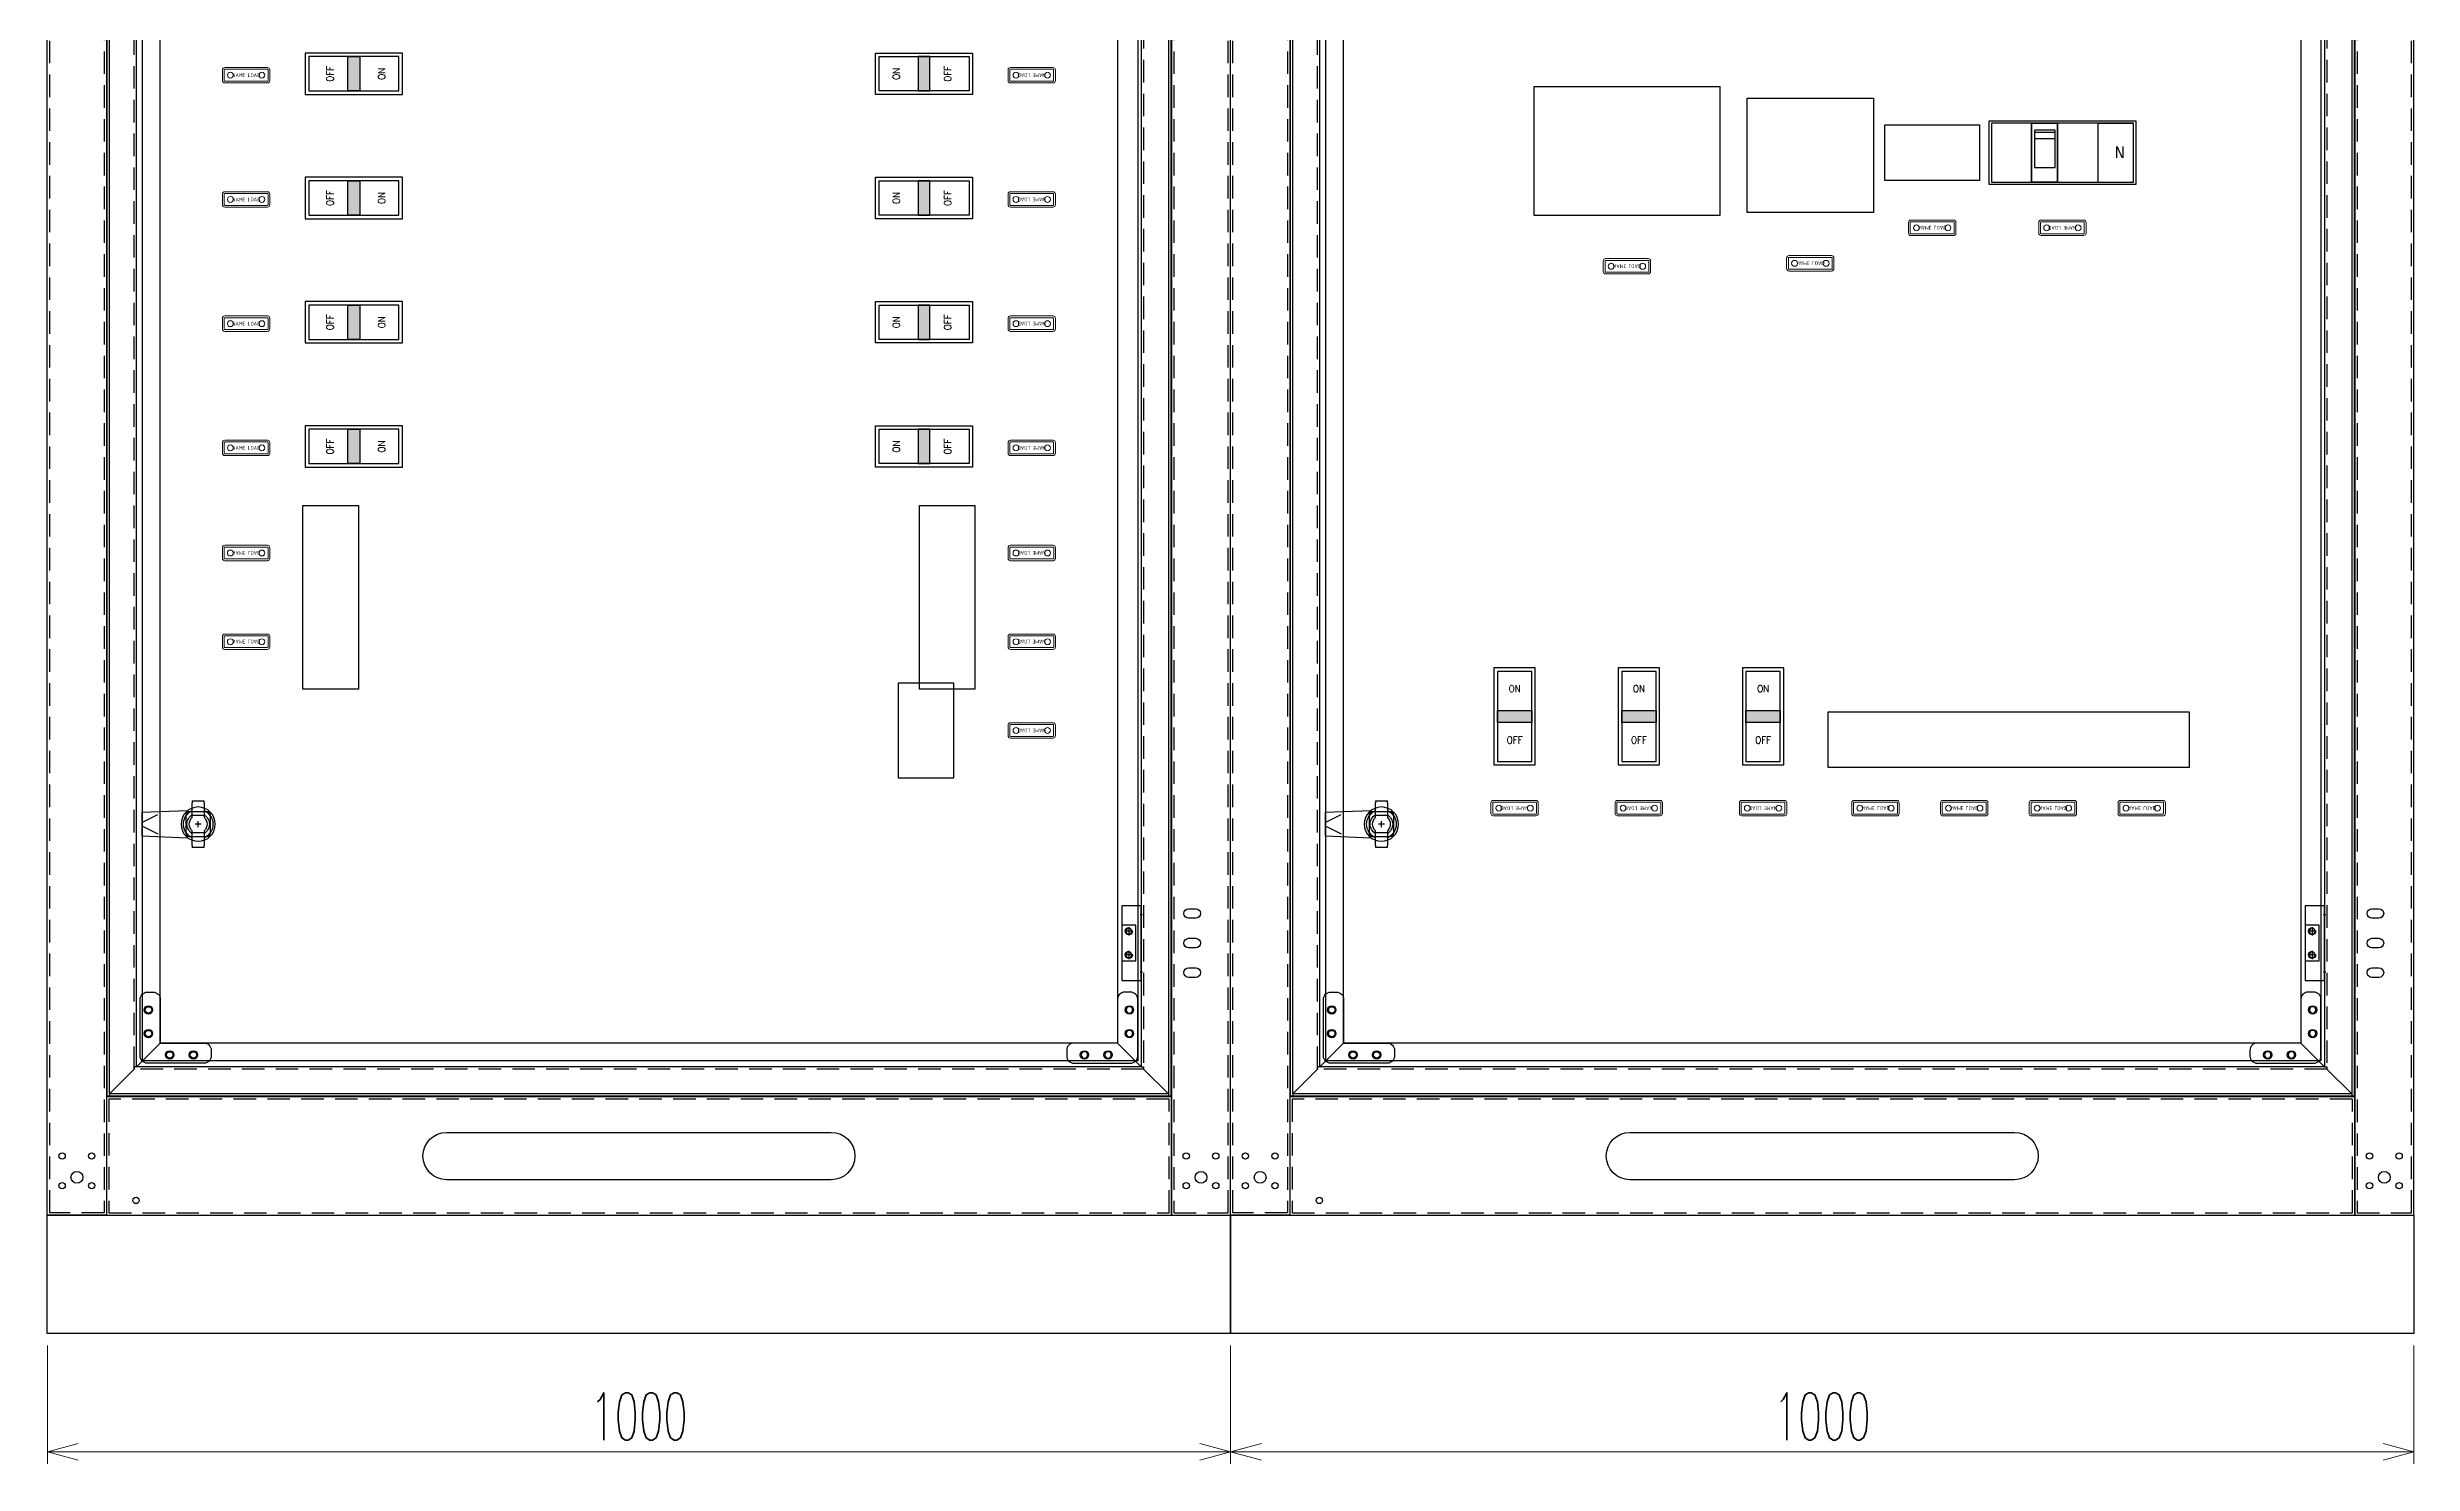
# Model space of a CAD drawing. Header units: millimetres. Extents: x 173893 to 258446, y -176540 to -123824.
# Drawn here: x 191403 to 193402, y -141376 to -140179 of the extents above; entities that cross this region are included whole.
import ezdxf
from ezdxf.enums import TextEntityAlignment as Align

# ---------------------------------------------------------------- set-up
doc = ezdxf.new("R2010")
doc.units = ezdxf.units.MM
doc.header["$LTSCALE"] = 3
doc.linetypes.add('ACAD_ISO04W100', pattern=[30, 24, -3, 0, -3])
doc.linetypes.add('HIDDEN', pattern=[9.525, 6.35, -3.175])
doc.layers.add('@.DM. KÍCH THƯỚC', color=8, linetype='Continuous', transparency=0.2)
for name, color, linetype in [('@.DM. NÉT CHÍNH', 7, 'Continuous'), ('@.DM. NÉT ĐỤC', 2, 'Continuous'), ('@.DM. THIẾT BỊ', 7, 'Continuous'), ('@.VISIBLE', 7, 'Continuous'), ('centerline', 6, 'ACAD_ISO04W100'), ('equipments', 2, 'Continuous'), ('Text', 7, 'Continuous'), ('Thiet bi', 7, 'Continuous')]:
    doc.layers.add(name, color=color, linetype=linetype)
doc.styles.add('Ann_w01', font='romans.shx', dxfattribs={"width": 0.6, "bigfont": 'chineset.shx'})
doc.styles.add('HW_Standard', font='complex.shx', dxfattribs={"width": 0.9})
doc.styles.add('Tahoma (Input Text)', font='tahoma.ttf')
doc.styles.add('WD_IEC', font='isocp2.shx')
doc.dimstyles.new('Dim 01_SC20', dxfattribs={"dimscale": 20, "dimtxt": 2, "dimasz": 1.3, "dimexe": 0.5, "dimexo": 0.5, "dimgap": 0.5, "dimtad": 1, "dimdec": 1, "dimzin": 12, "dimdsep": 46, "dimtxsty": 'Ann_w01', "dimblk": 'OPEN30', "dimcen": 1.5, "dimclrd": 6, "dimclre": 6, "dimclrt": 3, "dimadec": 1, "dimazin": 3, "dimtm": 1e-09, "dimtfac": 1, "dimtdec": 1, "dimtix": 1, "dimtmove": 0, "dimatfit": 3, "dimldrblk": 'OPEN30', "dimfxl": 1, "dimtolj": 1, "dimlwd": 0, "dimlwe": 0, "dimarcsym": 0})

# ---------------------------------------------------------------- blocks, each defined once
blk = doc.blocks.new('_Open30')
at = {"color": 0, "linetype": 'ByBlock', "lineweight": -2}
for p, q in [((-1, 0.268), (0, 0)), ((0, 0), (-1, -0.268)), ((0, 0), (-1, 0))]:
    blk.add_line(p, q, dxfattribs=at)
blk = doc.blocks.new('*D641')
at = {"layer": '@.DM. KÍCH THƯỚC', "color": 6, "lineweight": 0, "transparency": 16777216}
for p, q in [((191402.6, -141276.4), (191402.6, -141376.4)), ((192402.6, -141276.4), (192402.6, -141376.4)), ((191428.6, -141366.4), (192376.6, -141366.4))]:
    blk.add_line(p, q, dxfattribs=at)
at = {"layer": 'Defpoints', "color": 0, "transparency": 16777216}
for p in [(191402.6, -141266.4), (192402.6, -141266.4), (192402.6, -141366.4)]:
    blk.add_point(p, dxfattribs=at)
at = {"layer": '@.DM. KÍCH THƯỚC', "color": 6, "lineweight": 0, "transparency": 16777216, "xscale": 26, "yscale": 26, "zscale": 26, "rotation": 180}
blk.add_blockref('_Open30', (191402.6, -141366.4), dxfattribs=at)
at = {"layer": '@.DM. KÍCH THƯỚC', "color": 6, "lineweight": 0, "transparency": 16777216, "xscale": 26, "yscale": 26, "zscale": 26}
blk.add_blockref('_Open30', (192402.6, -141366.4), dxfattribs=at)
at = {"layer": '@.DM. KÍCH THƯỚC', "color": 3, "transparency": 16777216, "insert": (191902.6, -141336.4), "char_height": 40, "attachment_point": 5, "style": 'Ann_w01'}
blk.add_mtext('\\A1;1000', dxfattribs=at)
blk = doc.blocks.new('HL012 C')
at = {"color": 6, "linetype": 'Continuous'}
for p, q in [((7, 10), (14, 10)), ((10.5, 13.5), (10.5, 6.5)), ((7, -10), (14, -10)), ((10.5, -6.5), (10.5, -13.5))]:
    blk.add_line(p, q, dxfattribs=at)
at = {"layer": 'centerline'}
for p, q in [((1, 24.2), (-1, 24.2)), ((1, -24.3), (-1, -24.3))]:
    blk.add_line(p, q, dxfattribs=at)
at = {"layer": 'equipments'}
blk.add_lwpolyline([(16.5, 31.5), (16.5, -31.5), (0, -31.5), (0, 31.5)], close=True, dxfattribs=at)
blk.add_lwpolyline([(16.5, -15), (4.5, -15), (4.5, 15), (16.5, 15)], dxfattribs=at)
for centre in [(10.5, 10), (10.5, -10)]:
    blk.add_circle(centre, 2.5, dxfattribs=at)
at = {"layer": 'equipments', "color": 8}
for centre in [(10.5, 10), (10.5, -10)]:
    blk.add_arc(centre, 3, 180, 90, dxfattribs=at)
blk = doc.blocks.new('A$C0080c299')
at = {"layer": '@.DM. NÉT CHÍNH', "color": 1}
blk.add_lwpolyline([(17, 17), (54, 17, -0.414214), (60, 11), (60, 6, -0.414214), (54, 0), (6, 0, -0.414214), (0, 6), (0, 54, -0.414214), (6, 60), (11, 60, -0.414214), (17, 54)], format="xyb", close=True, dxfattribs=at)
at = {"layer": '@.DM. NÉT ĐỤC', "color": 1}
for centre in [(7, 45), (7, 25), (25, 7), (45, 7)]:
    blk.add_circle(centre, 2.7, dxfattribs=at)
blk = doc.blocks.new('MS722')
at = {"layer": '@.DM. THIẾT BỊ', "color": 4}
for p, q in [((-5, 37.8), (-5, 39.5)), ((5, 39.5), (-5, 39.5)), ((-5, 37.8), (-5, 27.2)), ((-5, 27.2), (-5, 25.3)), ((5, 27.2), (-5, 27.2)), ((5, 39.5), (5, 37.8)), ((5, 27.2), (5, 37.8)), ((5, 25.3), (5, 27.2)), ((-5, 14.2), (-5, 12.2)), ((-5, 12.2), (-5, 1.7)), ((-5, 12.2), (5, 12.2)), ((-5, 0), (-5, 1.7)), ((-5, 0), (5, 0)), ((5, 12.2), (5, 14.2)), ((5, 1.7), (5, 12.2)), ((5, 1.7), (5, 0))]:
    blk.add_line(p, q, dxfattribs=at)
for radius, start, end in [(12.5, 113.5782, 246.4218), (7.5, 131.8103, 228.1897), (12.5, 293.5782, 66.4218), (7.5, 311.8103, 48.1897)]:
    blk.add_arc((0, 19.8), radius, start, end, dxfattribs=at)
at = {"layer": '@.DM. THIẾT BỊ', "color": 9}
for start, end in [(121.7569, 238.2431), (301.7569, 58.2431)]:
    blk.add_arc((0, 19.8), 9.5, start, end, dxfattribs=at)
blk = doc.blocks.new('KTRONG')
at = {"layer": '@.DM. THIẾT BỊ', "color": 8}
for p, q in [((-47.5, 10), (-8.9, 11.5)), ((-47.5, -10), (-47.5, 10)), ((-47.5, 1.4), (-34.1, 8.1)), ((-47.5, -1.4), (-34.1, -8.1)), ((-47.5, -10), (-8.9, -11.5))]:
    blk.add_line(p, q, dxfattribs=at)
at = {"layer": '@.DM. THIẾT BỊ', "color": 1, "ltscale": 10}
blk.add_line((0, 2.5), (0, -2.5), dxfattribs=at)
at = {"layer": '@.DM. THIẾT BỊ', "color": 8}
blk.add_lwpolyline([(10.5, 7.5), (10.5, -7.5, -0.414214), (7.5, -10.5), (-7.5, -10.5, -0.414214), (-10.5, -7.5), (-10.5, 7.5, -0.414214), (-7.5, 10.5), (7.5, 10.5, -0.414214)], format="xyb", close=True, dxfattribs=at)
at = {"layer": '@.DM. THIẾT BỊ', "color": 1, "ltscale": 10}
blk.add_lwpolyline([(2.5, 0), (-2.5, 0)], dxfattribs=at)
at = {"layer": '@.DM. THIẾT BỊ', "color": 8}
blk.add_circle((0, 0), 14.5, dxfattribs=at)
blk.add_blockref('MS722', (0, -19.8), dxfattribs=at)
blk = doc.blocks.new('*D642')
at = {"layer": '@.DM. KÍCH THƯỚC', "color": 6, "lineweight": 0, "transparency": 16777216}
for p, q in [((192402.6, -141276.4), (192402.6, -141376.4)), ((193402.6, -141276.4), (193402.6, -141376.4)), ((192428.6, -141366.4), (193376.6, -141366.4))]:
    blk.add_line(p, q, dxfattribs=at)
at = {"layer": 'Defpoints', "color": 0, "transparency": 16777216}
for p in [(192402.6, -141266.4), (193402.6, -141266.4), (193402.6, -141366.4)]:
    blk.add_point(p, dxfattribs=at)
at = {"layer": '@.DM. KÍCH THƯỚC', "color": 6, "lineweight": 0, "transparency": 16777216, "xscale": 26, "yscale": 26, "zscale": 26, "rotation": 180}
blk.add_blockref('_Open30', (192402.6, -141366.4), dxfattribs=at)
at = {"layer": '@.DM. KÍCH THƯỚC', "color": 6, "lineweight": 0, "transparency": 16777216, "xscale": 26, "yscale": 26, "zscale": 26}
blk.add_blockref('_Open30', (193402.6, -141366.4), dxfattribs=at)
at = {"layer": '@.DM. KÍCH THƯỚC', "color": 3, "transparency": 16777216, "insert": (192902.6, -141336.4), "char_height": 40, "attachment_point": 5, "style": 'Ann_w01'}
blk.add_mtext('\\A1;1000', dxfattribs=at)
blk = doc.blocks.new('*U341')
at = {"color": 7, "lineweight": 9}
blk.add_lwpolyline([(58246.6, 22747.7), (58210.6, 22747.7, 0.414214), (58208.6, 22745.7), (58208.6, 22736.7, 0.414214), (58210.6, 22734.7), (58246.6, 22734.7, 0.414214), (58248.6, 22736.7), (58248.6, 22745.7, 0.414214)], format="xyb", close=True, dxfattribs=at)
blk.add_lwpolyline([(58246.6, 22747.7), (58210.6, 22747.7, 0.414214), (58208.6, 22745.7), (58208.6, 22736.7, 0.414214), (58210.6, 22734.7), (58246.6, 22734.7, 0.414214), (58248.6, 22736.7), (58248.6, 22745.7, 0.414214)], format="xyb", close=True, dxfattribs=at)
at = {"color": 6, "linetype": 'HIDDEN', "lineweight": 9, "ltscale": 10}
blk.add_lwpolyline([(58246.6, 22746.2), (58210.6, 22746.2, 0.414214), (58210.1, 22745.7), (58210.1, 22736.7, 0.414214), (58210.6, 22736.2), (58246.6, 22736.2, 0.414214), (58247.1, 22736.7), (58247.1, 22745.7, 0.414214)], format="xyb", close=True, dxfattribs=at)
blk.add_lwpolyline([(58246.6, 22746.2), (58210.6, 22746.2, 0.414214), (58210.1, 22745.7), (58210.1, 22736.7, 0.414214), (58210.6, 22736.2), (58246.6, 22736.2, 0.414214), (58247.1, 22736.7), (58247.1, 22745.7, 0.414214)], format="xyb", close=True, dxfattribs=at)
at = {"linetype": 'ByBlock', "lineweight": 9}
for centre in [(58215.3, 22741.2), (58241.9, 22741.2)]:
    blk.add_circle(centre, 2.5, dxfattribs=at)
at = {"style": 'WD_IEC', "width": 0.9}
blk.add_text('NAME LOAD', height=3.2, dxfattribs=at).set_placement((58228.8, 22741.1), align=Align.MIDDLE_CENTER)
blk.add_text('NAME LOAD', height=3.2, dxfattribs=at).set_placement((58228.8, 22741.1), align=Align.MIDDLE_CENTER)

msp = doc.modelspace()

# ---------------------------------------------------------------- hatches: boundary and pattern name
at = {"layer": 'Thiet bi'}
for points in [[(191666.61, -140216.2), (191656.61, -140216.2), (191656.61, -140187.2), (191666.61, -140187.2)], [(192138.54, -140216.2), (192148.54, -140216.2), (192148.54, -140187.2), (192138.54, -140187.2)], [(191666.61, -140321.2), (191656.61, -140321.2), (191656.61, -140292.2), (191666.61, -140292.2)], [(192138.54, -140321.2), (192148.54, -140321.2), (192148.54, -140292.2), (192138.54, -140292.2)], [(191666.61, -140426.2), (191656.61, -140426.2), (191656.61, -140397.2), (191666.61, -140397.2)], [(192138.54, -140426.2), (192148.54, -140426.2), (192148.54, -140397.2), (192138.54, -140397.2)], [(191666.61, -140531.2), (191656.61, -140531.2), (191656.61, -140502.2), (191666.61, -140502.2)], [(192138.54, -140531.2), (192148.54, -140531.2), (192148.54, -140502.2), (192138.54, -140502.2)], [(192657.09, -140739.86), (192657.09, -140749.86), (192628.09, -140749.86), (192628.09, -140739.86)], [(192762.09, -140739.86), (192762.09, -140749.86), (192733.09, -140749.86), (192733.09, -140739.86)], [(192867.09, -140739.86), (192867.09, -140749.86), (192838.09, -140749.86), (192838.09, -140739.86)]]:
    msp.add_hatch(color=8, dxfattribs=at).paths.add_polyline_path(points)

# ---------------------------------------------------------------- linework, layer by layer
at = {"color": 3}
for p, q in [((193045.53, -140243.4, 80.55), (193045.53, -140293.4, 80.55)), ((193079.53, -140243.4), (193079.53, -140293.4)), ((193101.53, -140293.4), (193101.53, -140243.4)), ((193135.53, -140243.4, 80.55), (193165.53, -140243.4)), ((193135.53, -140243.4, 80.55), (193135.53, -140293.4, 80.55))]:
    msp.add_line(p, q, dxfattribs=at)
for p, q in [((193099.53, -140249.41), (193081.98, -140249.41)), ((193081.98, -140249.41), (193081.98, -140280.88)), ((193099.53, -140280.88), (193099.53, -140249.41)), ((193081.98, -140250.99), (193099.53, -140250.99)), ((193081.98, -140256.41), (193099.53, -140256.41)), ((193081.98, -140280.88), (193099.53, -140280.88))]:
    msp.add_line(p, q)
at = {"color": 5}
for points in [[(191702.61, -140219.2), (191702.61, -140184.2), (191620.61, -140184.2), (191620.61, -140219.2)], [(192102.54, -140219.2), (192102.54, -140184.2), (192184.54, -140184.2), (192184.54, -140219.2)], [(191702.61, -140324.2), (191702.61, -140289.2), (191620.61, -140289.2), (191620.61, -140324.2)], [(192102.54, -140324.2), (192102.54, -140289.2), (192184.54, -140289.2), (192184.54, -140324.2)], [(191702.61, -140429.2), (191702.61, -140394.2), (191620.61, -140394.2), (191620.61, -140429.2)], [(192102.54, -140429.2), (192102.54, -140394.2), (192184.54, -140394.2), (192184.54, -140429.2)], [(191702.61, -140534.2), (191702.61, -140499.2), (191620.61, -140499.2), (191620.61, -140534.2)], [(192102.54, -140534.2), (192102.54, -140499.2), (192184.54, -140499.2), (192184.54, -140534.2)], [(192660.09, -140703.86), (192625.09, -140703.86), (192625.09, -140785.86), (192660.09, -140785.86)], [(192765.09, -140703.86), (192730.09, -140703.86), (192730.09, -140785.86), (192765.09, -140785.86)], [(192870.09, -140703.86), (192835.09, -140703.86), (192835.09, -140785.86), (192870.09, -140785.86)]]:
    msp.add_lwpolyline(points, close=True, dxfattribs=at)
for points in [[(191699.61, -140216.2), (191699.61, -140187.2), (191623.61, -140187.2), (191623.61, -140216.2)], [(192105.54, -140216.2), (192105.54, -140187.2), (192181.54, -140187.2), (192181.54, -140216.2)], [(191699.61, -140321.2), (191699.61, -140292.2), (191623.61, -140292.2), (191623.61, -140321.2)], [(192105.54, -140321.2), (192105.54, -140292.2), (192181.54, -140292.2), (192181.54, -140321.2)], [(191699.61, -140426.2), (191699.61, -140397.2), (191623.61, -140397.2), (191623.61, -140426.2)], [(192105.54, -140426.2), (192105.54, -140397.2), (192181.54, -140397.2), (192181.54, -140426.2)], [(191699.61, -140531.2), (191699.61, -140502.2), (191623.61, -140502.2), (191623.61, -140531.2)], [(192105.54, -140531.2), (192105.54, -140502.2), (192181.54, -140502.2), (192181.54, -140531.2)], [(192657.09, -140706.86), (192628.09, -140706.86), (192628.09, -140782.86), (192657.09, -140782.86)], [(192762.09, -140706.86), (192733.09, -140706.86), (192733.09, -140782.86), (192762.09, -140782.86)], [(192867.09, -140706.86), (192838.09, -140706.86), (192838.09, -140782.86), (192867.09, -140782.86)], [(192402.57, -141266.4), (191402.57, -141266.4), (191402.57, -141166.4), (192402.57, -141166.4)], [(193402.57, -141266.4), (192402.57, -141266.4), (192402.57, -141166.4), (193402.57, -141166.4)]]:
    msp.add_lwpolyline(points, close=True)
at = {"color": 7, "lineweight": 9}
for points in [[(191588.61, -140209.42), (191552.61, -140209.42, -0.4142136), (191550.61, -140207.42), (191550.61, -140198.42, -0.4142136), (191552.61, -140196.42), (191588.61, -140196.42, -0.4142136), (191590.61, -140198.42), (191590.61, -140207.42, -0.4142136)], [(191588.61, -140209.42), (191552.61, -140209.42, -0.4142136), (191550.61, -140207.42), (191550.61, -140198.42, -0.4142136), (191552.61, -140196.42), (191588.61, -140196.42, -0.4142136), (191590.61, -140198.42), (191590.61, -140207.42, -0.4142136)], [(192216.54, -140209.42), (192252.54, -140209.42, 0.4142136), (192254.54, -140207.42), (192254.54, -140198.42, 0.4142136), (192252.54, -140196.42), (192216.54, -140196.42, 0.4142136), (192214.54, -140198.42), (192214.54, -140207.42, 0.4142136)], [(192216.54, -140209.42), (192252.54, -140209.42, 0.4142136), (192254.54, -140207.42), (192254.54, -140198.42, 0.4142136), (192252.54, -140196.42), (192216.54, -140196.42, 0.4142136), (192214.54, -140198.42), (192214.54, -140207.42, 0.4142136)], [(191588.61, -140314.42), (191552.61, -140314.42, -0.4142136), (191550.61, -140312.42), (191550.61, -140303.42, -0.4142136), (191552.61, -140301.42), (191588.61, -140301.42, -0.4142136), (191590.61, -140303.42), (191590.61, -140312.42, -0.4142136)], [(191588.61, -140314.42), (191552.61, -140314.42, -0.4142136), (191550.61, -140312.42), (191550.61, -140303.42, -0.4142136), (191552.61, -140301.42), (191588.61, -140301.42, -0.4142136), (191590.61, -140303.42), (191590.61, -140312.42, -0.4142136)], [(192216.54, -140314.42), (192252.54, -140314.42, 0.4142136), (192254.54, -140312.42), (192254.54, -140303.42, 0.4142136), (192252.54, -140301.42), (192216.54, -140301.42, 0.4142136), (192214.54, -140303.42), (192214.54, -140312.42, 0.4142136)], [(192216.54, -140314.42), (192252.54, -140314.42, 0.4142136), (192254.54, -140312.42), (192254.54, -140303.42, 0.4142136), (192252.54, -140301.42), (192216.54, -140301.42, 0.4142136), (192214.54, -140303.42), (192214.54, -140312.42, 0.4142136)], [(191588.61, -140419.42), (191552.61, -140419.42, -0.4142136), (191550.61, -140417.42), (191550.61, -140408.42, -0.4142136), (191552.61, -140406.42), (191588.61, -140406.42, -0.4142136), (191590.61, -140408.42), (191590.61, -140417.42, -0.4142136)], [(191588.61, -140419.42), (191552.61, -140419.42, -0.4142136), (191550.61, -140417.42), (191550.61, -140408.42, -0.4142136), (191552.61, -140406.42), (191588.61, -140406.42, -0.4142136), (191590.61, -140408.42), (191590.61, -140417.42, -0.4142136)], [(192216.54, -140419.42), (192252.54, -140419.42, 0.4142136), (192254.54, -140417.42), (192254.54, -140408.42, 0.4142136), (192252.54, -140406.42), (192216.54, -140406.42, 0.4142136), (192214.54, -140408.42), (192214.54, -140417.42, 0.4142136)], [(192216.54, -140419.42), (192252.54, -140419.42, 0.4142136), (192254.54, -140417.42), (192254.54, -140408.42, 0.4142136), (192252.54, -140406.42), (192216.54, -140406.42, 0.4142136), (192214.54, -140408.42), (192214.54, -140417.42, 0.4142136)], [(191588.61, -140524.42), (191552.61, -140524.42, -0.4142136), (191550.61, -140522.42), (191550.61, -140513.42, -0.4142136), (191552.61, -140511.42), (191588.61, -140511.42, -0.4142136), (191590.61, -140513.42), (191590.61, -140522.42, -0.4142136)], [(191588.61, -140524.42), (191552.61, -140524.42, -0.4142136), (191550.61, -140522.42), (191550.61, -140513.42, -0.4142136), (191552.61, -140511.42), (191588.61, -140511.42, -0.4142136), (191590.61, -140513.42), (191590.61, -140522.42, -0.4142136)], [(192216.54, -140524.42), (192252.54, -140524.42, 0.4142136), (192254.54, -140522.42), (192254.54, -140513.42, 0.4142136), (192252.54, -140511.42), (192216.54, -140511.42, 0.4142136), (192214.54, -140513.42), (192214.54, -140522.42, 0.4142136)], [(192216.54, -140524.42), (192252.54, -140524.42, 0.4142136), (192254.54, -140522.42), (192254.54, -140513.42, 0.4142136), (192252.54, -140511.42), (192216.54, -140511.42, 0.4142136), (192214.54, -140513.42), (192214.54, -140522.42, 0.4142136)], [(192216.54, -140763.2), (192252.54, -140763.2, 0.4142136), (192254.54, -140761.2), (192254.54, -140752.2, 0.4142136), (192252.54, -140750.2), (192216.54, -140750.2, 0.4142136), (192214.54, -140752.2), (192214.54, -140761.2, 0.4142136)], [(192216.54, -140763.2), (192252.54, -140763.2, 0.4142136), (192254.54, -140761.2), (192254.54, -140752.2, 0.4142136), (192252.54, -140750.2), (192216.54, -140750.2, 0.4142136), (192214.54, -140752.2), (192214.54, -140761.2, 0.4142136)], [(192624.59, -140828.86), (192660.59, -140828.86, 0.4142136), (192662.59, -140826.86), (192662.59, -140817.86, 0.4142136), (192660.59, -140815.86), (192624.59, -140815.86, 0.4142136), (192622.59, -140817.86), (192622.59, -140826.86, 0.4142136)], [(192624.59, -140828.86), (192660.59, -140828.86, 0.4142136), (192662.59, -140826.86), (192662.59, -140817.86, 0.4142136), (192660.59, -140815.86), (192624.59, -140815.86, 0.4142136), (192622.59, -140817.86), (192622.59, -140826.86, 0.4142136)], [(192729.59, -140828.86), (192765.59, -140828.86, 0.4142136), (192767.59, -140826.86), (192767.59, -140817.86, 0.4142136), (192765.59, -140815.86), (192729.59, -140815.86, 0.4142136), (192727.59, -140817.86), (192727.59, -140826.86, 0.4142136)], [(192729.59, -140828.86), (192765.59, -140828.86, 0.4142136), (192767.59, -140826.86), (192767.59, -140817.86, 0.4142136), (192765.59, -140815.86), (192729.59, -140815.86, 0.4142136), (192727.59, -140817.86), (192727.59, -140826.86, 0.4142136)], [(192834.59, -140828.86), (192870.59, -140828.86, 0.4142136), (192872.59, -140826.86), (192872.59, -140817.86, 0.4142136), (192870.59, -140815.86), (192834.59, -140815.86, 0.4142136), (192832.59, -140817.86), (192832.59, -140826.86, 0.4142136)], [(192834.59, -140828.86), (192870.59, -140828.86, 0.4142136), (192872.59, -140826.86), (192872.59, -140817.86, 0.4142136), (192870.59, -140815.86), (192834.59, -140815.86, 0.4142136), (192832.59, -140817.86), (192832.59, -140826.86, 0.4142136)]]:
    msp.add_lwpolyline(points, format="xyb", close=True, dxfattribs=at)
at = {"color": 6, "linetype": 'HIDDEN', "lineweight": 9, "ltscale": 10}
for points in [[(191588.61, -140207.92), (191552.61, -140207.92, -0.4142136), (191552.11, -140207.42), (191552.11, -140198.42, -0.4142136), (191552.61, -140197.92), (191588.61, -140197.92, -0.4142136), (191589.11, -140198.42), (191589.11, -140207.42, -0.4142136)], [(191588.61, -140207.92), (191552.61, -140207.92, -0.4142136), (191552.11, -140207.42), (191552.11, -140198.42, -0.4142136), (191552.61, -140197.92), (191588.61, -140197.92, -0.4142136), (191589.11, -140198.42), (191589.11, -140207.42, -0.4142136)], [(192216.54, -140207.92), (192252.54, -140207.92, 0.4142136), (192253.04, -140207.42), (192253.04, -140198.42, 0.4142136), (192252.54, -140197.92), (192216.54, -140197.92, 0.4142136), (192216.04, -140198.42), (192216.04, -140207.42, 0.4142136)], [(192216.54, -140207.92), (192252.54, -140207.92, 0.4142136), (192253.04, -140207.42), (192253.04, -140198.42, 0.4142136), (192252.54, -140197.92), (192216.54, -140197.92, 0.4142136), (192216.04, -140198.42), (192216.04, -140207.42, 0.4142136)], [(191588.61, -140312.92), (191552.61, -140312.92, -0.4142136), (191552.11, -140312.42), (191552.11, -140303.42, -0.4142136), (191552.61, -140302.92), (191588.61, -140302.92, -0.4142136), (191589.11, -140303.42), (191589.11, -140312.42, -0.4142136)], [(191588.61, -140312.92), (191552.61, -140312.92, -0.4142136), (191552.11, -140312.42), (191552.11, -140303.42, -0.4142136), (191552.61, -140302.92), (191588.61, -140302.92, -0.4142136), (191589.11, -140303.42), (191589.11, -140312.42, -0.4142136)], [(192216.54, -140312.92), (192252.54, -140312.92, 0.4142136), (192253.04, -140312.42), (192253.04, -140303.42, 0.4142136), (192252.54, -140302.92), (192216.54, -140302.92, 0.4142136), (192216.04, -140303.42), (192216.04, -140312.42, 0.4142136)], [(192216.54, -140312.92), (192252.54, -140312.92, 0.4142136), (192253.04, -140312.42), (192253.04, -140303.42, 0.4142136), (192252.54, -140302.92), (192216.54, -140302.92, 0.4142136), (192216.04, -140303.42), (192216.04, -140312.42, 0.4142136)], [(191588.61, -140417.92), (191552.61, -140417.92, -0.4142136), (191552.11, -140417.42), (191552.11, -140408.42, -0.4142136), (191552.61, -140407.92), (191588.61, -140407.92, -0.4142136), (191589.11, -140408.42), (191589.11, -140417.42, -0.4142136)], [(191588.61, -140417.92), (191552.61, -140417.92, -0.4142136), (191552.11, -140417.42), (191552.11, -140408.42, -0.4142136), (191552.61, -140407.92), (191588.61, -140407.92, -0.4142136), (191589.11, -140408.42), (191589.11, -140417.42, -0.4142136)], [(192216.54, -140417.92), (192252.54, -140417.92, 0.4142136), (192253.04, -140417.42), (192253.04, -140408.42, 0.4142136), (192252.54, -140407.92), (192216.54, -140407.92, 0.4142136), (192216.04, -140408.42), (192216.04, -140417.42, 0.4142136)], [(192216.54, -140417.92), (192252.54, -140417.92, 0.4142136), (192253.04, -140417.42), (192253.04, -140408.42, 0.4142136), (192252.54, -140407.92), (192216.54, -140407.92, 0.4142136), (192216.04, -140408.42), (192216.04, -140417.42, 0.4142136)], [(191588.61, -140522.92), (191552.61, -140522.92, -0.4142136), (191552.11, -140522.42), (191552.11, -140513.42, -0.4142136), (191552.61, -140512.92), (191588.61, -140512.92, -0.4142136), (191589.11, -140513.42), (191589.11, -140522.42, -0.4142136)], [(191588.61, -140522.92), (191552.61, -140522.92, -0.4142136), (191552.11, -140522.42), (191552.11, -140513.42, -0.4142136), (191552.61, -140512.92), (191588.61, -140512.92, -0.4142136), (191589.11, -140513.42), (191589.11, -140522.42, -0.4142136)], [(192216.54, -140522.92), (192252.54, -140522.92, 0.4142136), (192253.04, -140522.42), (192253.04, -140513.42, 0.4142136), (192252.54, -140512.92), (192216.54, -140512.92, 0.4142136), (192216.04, -140513.42), (192216.04, -140522.42, 0.4142136)], [(192216.54, -140522.92), (192252.54, -140522.92, 0.4142136), (192253.04, -140522.42), (192253.04, -140513.42, 0.4142136), (192252.54, -140512.92), (192216.54, -140512.92, 0.4142136), (192216.04, -140513.42), (192216.04, -140522.42, 0.4142136)], [(192216.54, -140761.7), (192252.54, -140761.7, 0.4142136), (192253.04, -140761.2), (192253.04, -140752.2, 0.4142136), (192252.54, -140751.7), (192216.54, -140751.7, 0.4142136), (192216.04, -140752.2), (192216.04, -140761.2, 0.4142136)], [(192216.54, -140761.7), (192252.54, -140761.7, 0.4142136), (192253.04, -140761.2), (192253.04, -140752.2, 0.4142136), (192252.54, -140751.7), (192216.54, -140751.7, 0.4142136), (192216.04, -140752.2), (192216.04, -140761.2, 0.4142136)], [(192624.59, -140827.36), (192660.59, -140827.36, 0.4142136), (192661.09, -140826.86), (192661.09, -140817.86, 0.4142136), (192660.59, -140817.36), (192624.59, -140817.36, 0.4142136), (192624.09, -140817.86), (192624.09, -140826.86, 0.4142136)], [(192624.59, -140827.36), (192660.59, -140827.36, 0.4142136), (192661.09, -140826.86), (192661.09, -140817.86, 0.4142136), (192660.59, -140817.36), (192624.59, -140817.36, 0.4142136), (192624.09, -140817.86), (192624.09, -140826.86, 0.4142136)], [(192729.59, -140827.36), (192765.59, -140827.36, 0.4142136), (192766.09, -140826.86), (192766.09, -140817.86, 0.4142136), (192765.59, -140817.36), (192729.59, -140817.36, 0.4142136), (192729.09, -140817.86), (192729.09, -140826.86, 0.4142136)], [(192729.59, -140827.36), (192765.59, -140827.36, 0.4142136), (192766.09, -140826.86), (192766.09, -140817.86, 0.4142136), (192765.59, -140817.36), (192729.59, -140817.36, 0.4142136), (192729.09, -140817.86), (192729.09, -140826.86, 0.4142136)], [(192834.59, -140827.36), (192870.59, -140827.36, 0.4142136), (192871.09, -140826.86), (192871.09, -140817.86, 0.4142136), (192870.59, -140817.36), (192834.59, -140817.36, 0.4142136), (192834.09, -140817.86), (192834.09, -140826.86, 0.4142136)], [(192834.59, -140827.36), (192870.59, -140827.36, 0.4142136), (192871.09, -140826.86), (192871.09, -140817.86, 0.4142136), (192870.59, -140817.36), (192834.59, -140817.36, 0.4142136), (192834.09, -140817.86), (192834.09, -140826.86, 0.4142136)]]:
    msp.add_lwpolyline(points, format="xyb", close=True, dxfattribs=at)
at = {"color": 1, "elevation": 80.55}
msp.add_lwpolyline([(193043.53, -140241.4), (193167.53, -140241.4), (193167.53, -140295.4), (193043.53, -140295.4)], close=True, dxfattribs=at)
at = {"color": 3, "elevation": 80.55}
msp.add_lwpolyline([(193045.53, -140293.4), (193165.53, -140293.4), (193165.53, -140243.4), (193045.53, -140243.4)], close=True, dxfattribs=at)
at = {"color": 3}
for points in [[(193079.53, -140293.4), (193101.53, -140293.4), (193101.53, -140243.4), (193079.53, -140243.4)], [(193079.53, -140243.4), (193101.53, -140243.4), (193101.53, -140293.4), (193079.53, -140293.4)]]:
    msp.add_lwpolyline(points, close=True, dxfattribs=at)
at = {"color": 7, "lineweight": 9, "elevation": 80.55}
msp.add_lwpolyline([(193087.53, -140338.4), (193123.53, -140338.4, 0.4142136), (193125.53, -140336.4), (193125.53, -140327.4, 0.4142136), (193123.53, -140325.4), (193087.53, -140325.4, 0.4142136), (193085.53, -140327.4), (193085.53, -140336.4, 0.4142136)], format="xyb", close=True, dxfattribs=at)
msp.add_lwpolyline([(193087.53, -140338.4), (193123.53, -140338.4, 0.4142136), (193125.53, -140336.4), (193125.53, -140327.4, 0.4142136), (193123.53, -140325.4), (193087.53, -140325.4, 0.4142136), (193085.53, -140327.4), (193085.53, -140336.4, 0.4142136)], format="xyb", close=True, dxfattribs=at)
at = {"color": 6, "linetype": 'HIDDEN', "lineweight": 9, "ltscale": 10, "elevation": 80.55}
msp.add_lwpolyline([(193087.53, -140336.9), (193123.53, -140336.9, 0.4142136), (193124.03, -140336.4), (193124.03, -140327.4, 0.4142136), (193123.53, -140326.9), (193087.53, -140326.9, 0.4142136), (193087.03, -140327.4), (193087.03, -140336.4, 0.4142136)], format="xyb", close=True, dxfattribs=at)
msp.add_lwpolyline([(193087.53, -140336.9), (193123.53, -140336.9, 0.4142136), (193124.03, -140336.4), (193124.03, -140327.4, 0.4142136), (193123.53, -140326.9), (193087.53, -140326.9, 0.4142136), (193087.03, -140327.4), (193087.03, -140336.4, 0.4142136)], format="xyb", close=True, dxfattribs=at)
at = {"linetype": 'ByBlock', "lineweight": 9}
for centre in [(191557.31, -140202.92), (191583.91, -140202.92), (192221.24, -140202.92), (192247.84, -140202.92), (191557.31, -140307.92), (191583.91, -140307.92), (192221.24, -140307.92), (192247.84, -140307.92), (193092.23, -140331.9, 80.55), (193118.83, -140331.9, 80.55), (191557.31, -140412.92), (191583.91, -140412.92), (192221.24, -140412.92), (192247.84, -140412.92), (191557.31, -140517.92), (191583.91, -140517.92), (192221.24, -140517.92), (192247.84, -140517.92), (192221.24, -140756.7), (192247.84, -140756.7), (192629.29, -140822.36), (192655.89, -140822.36), (192734.29, -140822.36), (192760.89, -140822.36), (192839.29, -140822.36), (192865.89, -140822.36)]:
    msp.add_circle(centre, 2.5, dxfattribs=at)
at = {"layer": '@.DM. NÉT CHÍNH'}
for points in [[(191452.57, -139066.4), (191452.57, -141166.4), (191402.57, -141166.4), (191402.57, -139066.4)], [(192352.57, -139066.4), (192352.57, -141166.4), (192402.57, -141166.4), (192402.57, -139066.4)], [(192452.57, -139066.4), (192452.57, -141166.4), (192402.57, -141166.4), (192402.57, -139066.4)], [(193352.57, -139066.4), (193352.57, -141166.4), (193402.57, -141166.4), (193402.57, -139066.4)], [(191452.57, -141166.4), (192352.57, -141166.4), (192352.57, -141066.4), (191452.57, -141066.4)], [(192452.57, -141166.4), (193352.57, -141166.4), (193352.57, -141066.4), (192452.57, -141066.4)]]:
    msp.add_lwpolyline(points, close=True, dxfattribs=at)
at = {"layer": '@.DM. NÉT CHÍNH', "linetype": 'HIDDEN'}
for points in [[(191450.57, -139068.4), (191450.57, -141164.4), (191404.57, -141164.4), (191404.57, -139068.4)], [(192354.57, -139068.4), (192354.57, -141164.4), (192400.57, -141164.4), (192400.57, -139068.4)], [(192450.57, -139068.4), (192450.57, -141164.4), (192404.57, -141164.4), (192404.57, -139068.4)], [(193354.57, -139068.4), (193354.57, -141164.4), (193400.57, -141164.4), (193400.57, -139068.4)], [(191454.57, -141164.4), (192350.57, -141164.4), (192350.57, -141068.4), (191454.57, -141068.4)], [(192454.57, -141164.4), (193350.57, -141164.4), (193350.57, -141068.4), (192454.57, -141068.4)]]:
    msp.add_lwpolyline(points, close=True, dxfattribs=at)
at = {"layer": '@.DM. NÉT CHÍNH', "color": 6}
for points in [[(192352.07, -141065.9), (191453.07, -141065.9), (191453.07, -139166.9), (192352.07, -139166.9)], [(192350.07, -141063.9), (191455.07, -141063.9), (191455.07, -139168.9), (192350.07, -139168.9)], [(193352.07, -141065.9), (192453.07, -141065.9), (192453.07, -139166.9), (193352.07, -139166.9)], [(193350.07, -141063.9), (192455.07, -141063.9), (192455.07, -139168.9), (193350.07, -139168.9)], [(191478.07, -139191.9), (192327.07, -139191.9), (192327.07, -141040.9), (191478.07, -141040.9)], [(192478.07, -139191.9), (193327.07, -139191.9), (193327.07, -141040.9), (192478.07, -141040.9)], [(191498.07, -139211.9), (192307.07, -139211.9), (192307.07, -141020.9), (191498.07, -141020.9)], [(192498.07, -139211.9), (193307.07, -139211.9), (193307.07, -141020.9), (192498.07, -141020.9)]]:
    msp.add_lwpolyline(points, close=True, dxfattribs=at)
at = {"layer": '@.DM. NÉT CHÍNH', "color": 6, "linetype": 'HIDDEN'}
for points in [[(191476.07, -139189.9), (192329.07, -139189.9), (192329.07, -141042.9), (191476.07, -141042.9)], [(192476.07, -139189.9), (193329.07, -139189.9), (193329.07, -141042.9), (192476.07, -141042.9)]]:
    msp.add_lwpolyline(points, close=True, dxfattribs=at)
at = {"layer": '@.DM. NÉT CHÍNH', "color": 4}
for points in [[(191483.07, -139196.9), (192324.07, -139196.9), (192324.07, -141035.9), (191483.07, -141035.9)], [(192483.07, -139196.9), (193324.07, -139196.9), (193324.07, -141035.9), (192483.07, -141035.9)]]:
    msp.add_lwpolyline(points, close=True, dxfattribs=at)
at = {"layer": '@.DM. NÉT CHÍNH', "linetype": 'Continuous'}
for points in [[(191618.57, -140566.7), (191665.57, -140566.7), (191665.57, -140721.7), (191618.57, -140721.7)], [(192139.57, -140566.7), (192186.57, -140566.7), (192186.57, -140721.7), (192139.57, -140721.7)], [(192168.57, -140716.7), (192121.57, -140716.7), (192121.57, -140796.7), (192168.57, -140796.7)], [(192907.59, -140740.9), (193212.59, -140740.9), (193212.59, -140787.9), (192907.59, -140787.9)]]:
    msp.add_lwpolyline(points, close=True, dxfattribs=at)
at = {"layer": '@.DM. NÉT CHÍNH', "color": 6}
for points in [[(191498.07, -141020.9), (191478.07, -141040.9), (191476.07, -141040.9), (191476.07, -141042.9), (191455.07, -141063.9), (191455.07, -141065.9)], [(192307.07, -141020.9), (192327.07, -141040.9), (192329.07, -141040.9), (192329.07, -141042.9), (192350.07, -141063.9), (192350.07, -141065.9)], [(192498.07, -141020.9), (192478.07, -141040.9), (192476.07, -141040.9), (192476.07, -141042.9), (192455.07, -141063.9), (192455.07, -141065.9)], [(193307.07, -141020.9), (193327.07, -141040.9), (193329.07, -141040.9), (193329.07, -141042.9), (193350.07, -141063.9), (193350.07, -141065.9)]]:
    msp.add_lwpolyline(points, dxfattribs=at)
for centre in [(191488.07, -140992.9), (192317.07, -140992.9), (192488.07, -140992.9), (193317.07, -140992.9), (191488.07, -141012.9), (192317.07, -141012.9), (192488.07, -141012.9), (193317.07, -141012.9), (191506.07, -141030.9), (191526.07, -141030.9), (192279.07, -141030.9), (192299.07, -141030.9), (192506.07, -141030.9), (192526.07, -141030.9), (193279.07, -141030.9), (193299.07, -141030.9)]:
    msp.add_circle(centre, 3.5, dxfattribs=at)
at = {"layer": '@.DM. NÉT CHÍNH'}
for centre, radius in [((191415.07, -141116.4), 2.7), ((191440.07, -141116.4), 2.7), ((192365.07, -141116.4), 2.7), ((192390.07, -141116.4), 2.7), ((192415.07, -141116.4), 2.7), ((192440.07, -141116.4), 2.7), ((193365.07, -141116.4), 2.7), ((193390.07, -141116.4), 2.7), ((191415.07, -141141.4), 2.7), ((191427.57, -141134.4), 5), ((191440.07, -141141.4), 2.7), ((192365.07, -141141.4), 2.7), ((192377.57, -141134.4), 5), ((192390.07, -141141.4), 2.7), ((192415.07, -141141.4), 2.7), ((192427.57, -141134.4), 5), ((192440.07, -141141.4), 2.7), ((193365.07, -141141.4), 2.7), ((193377.57, -141134.4), 5), ((193390.07, -141141.4), 2.7)]:
    msp.add_circle(centre, radius, dxfattribs=at)
at = {"layer": '@.DM. NÉT ĐỤC'}
for points in [[(192367.07, -140907.4), (192373.07, -140907.4, -1), (192373.07, -140915.4), (192367.07, -140915.4, -1)], [(193367.07, -140907.4), (193373.07, -140907.4, -1), (193373.07, -140915.4), (193367.07, -140915.4, -1)], [(192367.07, -140932.4), (192373.07, -140932.4, -1), (192373.07, -140940.4), (192367.07, -140940.4, -1)], [(193367.07, -140932.4), (193373.07, -140932.4, -1), (193373.07, -140940.4), (193367.07, -140940.4, -1)], [(192367.07, -140957.4), (192373.07, -140957.4, -1), (192373.07, -140965.4), (192367.07, -140965.4, -1)], [(193367.07, -140957.4), (193373.07, -140957.4, -1), (193373.07, -140965.4), (193367.07, -140965.4, -1)], [(192065.07, -141136.4), (191740.07, -141136.4, -1), (191740.07, -141096.4), (192065.07, -141096.4, -1)], [(193065.07, -141136.4), (192740.07, -141136.4, -1), (192740.07, -141096.4), (193065.07, -141096.4, -1)]]:
    msp.add_lwpolyline(points, format="xyb", close=True, dxfattribs=at)
for centre in [(191477.57, -141153.9), (192477.57, -141153.9)]:
    msp.add_circle(centre, 2.7, dxfattribs=at)
at = {"layer": '@.VISIBLE', "color": 1}
for points in [[(192659.03, -140212.4), (192816.03, -140212.4), (192816.03, -140321.4), (192659.03, -140321.4)], [(192839.03, -140222.4), (192946.03, -140222.4), (192946.03, -140318.9), (192839.03, -140318.9)], [(192955.53, -140244.9), (193035.53, -140244.9), (193035.53, -140291.9), (192955.53, -140291.9)]]:
    msp.add_lwpolyline(points, close=True, dxfattribs=at)
at = {"layer": 'Thiet bi'}
for points in [[(191656.61, -140216.2), (191656.61, -140187.2), (191666.61, -140187.2), (191666.61, -140216.2)], [(192148.54, -140216.2), (192148.54, -140187.2), (192138.54, -140187.2), (192138.54, -140216.2)], [(191656.61, -140321.2), (191656.61, -140292.2), (191666.61, -140292.2), (191666.61, -140321.2)], [(192148.54, -140321.2), (192148.54, -140292.2), (192138.54, -140292.2), (192138.54, -140321.2)], [(191656.61, -140426.2), (191656.61, -140397.2), (191666.61, -140397.2), (191666.61, -140426.2)], [(192148.54, -140426.2), (192148.54, -140397.2), (192138.54, -140397.2), (192138.54, -140426.2)], [(191656.61, -140531.2), (191656.61, -140502.2), (191666.61, -140502.2), (191666.61, -140531.2)], [(192148.54, -140531.2), (192148.54, -140502.2), (192138.54, -140502.2), (192138.54, -140531.2)], [(192657.09, -140749.86), (192628.09, -140749.86), (192628.09, -140739.86), (192657.09, -140739.86)], [(192762.09, -140749.86), (192733.09, -140749.86), (192733.09, -140739.86), (192762.09, -140739.86)], [(192867.09, -140749.86), (192838.09, -140749.86), (192838.09, -140739.86), (192867.09, -140739.86)]]:
    msp.add_lwpolyline(points, close=True, dxfattribs=at)

# ---------------------------------------------------------------- block references
at = {"xscale": -1, "rotation": 180}
for name, p in [('*U341', (134766.91, -117590.73)), ('*U341', (134508.91, -117623.23)), ('*U341', (134663.91, -117620.73)), ('*U341', (133341.99, -117865.53)), ('*U341', (133341.99, -117940.53)), ('KTRONG', (191530.07, -140835.9)), ('KTRONG', (192530.07, -140835.9)), ('*U341', (134718.97, -118081.19)), ('*U341', (134793.97, -118081.19)), ('*U341', (134868.97, -118081.19)), ('*U341', (134943.97, -118081.19))]:
    msp.add_blockref(name, p, dxfattribs=at)
at = {"rotation": 180}
for p in [(250463.16, -117865.53), (250463.16, -117940.53)]:
    msp.add_blockref('*U341', p, dxfattribs=at)
at = {"layer": '@.DM. NÉT CHÍNH'}
for p in [(191481.07, -141037.9), (192481.07, -141037.9)]:
    msp.add_blockref('A$C0080c299', p, dxfattribs=at)
at = {"layer": '@.DM. NÉT CHÍNH', "xscale": -1}
for p in [(192324.07, -141037.9), (193324.07, -141037.9)]:
    msp.add_blockref('A$C0080c299', p, dxfattribs=at)
at = {"layer": 'equipments', "xscale": -1}
for p in [(192327.07, -140936.4), (193327.07, -140936.4)]:
    msp.add_blockref('HL012 C', p, dxfattribs=at)

# ---------------------------------------------------------------- texts
at = {"style": 'WD_IEC', "width": 0.9}
for p in [(191570.75, -140202.91), (191570.75, -140202.91), (191570.75, -140307.91), (191570.75, -140307.91), (191570.75, -140412.91), (191570.75, -140412.91), (191570.75, -140517.91), (191570.75, -140517.91)]:
    msp.add_text('NAME LOAD', height=3.2, dxfattribs=at).set_placement(p, align=Align.MIDDLE_CENTER)
for p in [(192234.4, -140202.91), (192234.4, -140202.91), (192234.4, -140307.91), (192234.4, -140307.91), (193105.4, -140331.88, 80.55), (193105.4, -140331.88, 80.55), (192234.4, -140412.91), (192234.4, -140412.91), (192234.4, -140517.91), (192234.4, -140517.91), (192234.4, -140756.68), (192234.4, -140756.68), (192642.45, -140822.34), (192642.45, -140822.34), (192747.45, -140822.34), (192747.45, -140822.34), (192852.45, -140822.34), (192852.45, -140822.34)]:
    msp.add_text('NAME LOAD', height=3.2, rotation=180, dxfattribs=at).set_placement(p, align=Align.MIDDLE_CENTER)
at = {"layer": 'Text', "insert": (193149.55, -140263.03), "char_height": 10, "attachment_point": 1, "style": 'Tahoma (Input Text)'}
msp.add_mtext_dynamic_manual_height_columns('N', width=11.0147, gutter_width=1, heights=[0], dxfattribs=at)
at = {"layer": 'Thiet bi', "color": 1, "style": 'HW_Standard', "width": 0.9}
for p in [(191641.58, -140201.76), (192163.57, -140201.76), (191641.58, -140306.76), (192163.57, -140306.76), (191641.58, -140411.76), (192163.57, -140411.76), (191641.58, -140516.76), (192163.57, -140516.76)]:
    msp.add_text('OFF', height=6, rotation=90, dxfattribs=at).set_placement(p, align=Align.MIDDLE_CENTER)
at = {"layer": 'Thiet bi', "color": 3, "style": 'HW_Standard', "width": 0.9}
for p in [(191685.14, -140201.76), (192120.01, -140201.76), (191685.14, -140306.76), (192120.01, -140306.76), (191685.14, -140411.76), (192120.01, -140411.76), (191685.14, -140516.76), (192120.01, -140516.76)]:
    msp.add_text('ON', height=6, rotation=90, dxfattribs=at).set_placement(p, align=Align.MIDDLE_CENTER)
for p in [(192642.65, -140721.34), (192747.65, -140721.34), (192852.65, -140721.34)]:
    msp.add_text('ON', height=6, dxfattribs=at).set_placement(p, align=Align.MIDDLE_CENTER)
at = {"layer": 'Thiet bi', "color": 1, "style": 'HW_Standard', "width": 0.9}
for p in [(192642.65, -140764.89), (192747.65, -140764.89), (192852.65, -140764.89)]:
    msp.add_text('OFF', height=6, dxfattribs=at).set_placement(p, align=Align.MIDDLE_CENTER)

# ---------------------------------------------------------------- dimensions: what is measured, and where the dimension line sits
at = {"layer": '@.DM. KÍCH THƯỚC'}
for base, p1, p2, picture, middle in [((192402.57, -141366.4), (191402.57, -141266.4), (192402.57, -141266.4), '*D641', (191902.57, -141336.4)), ((193402.57, -141366.4), (192402.57, -141266.4), (193402.57, -141266.4), '*D642', (192902.57, -141336.4))]:
    dim = msp.add_linear_dim(base=base, p1=p1, p2=p2, dimstyle='Dim 01_SC20', dxfattribs=at)
    dim.commit()
    dim.dimension.update_dxf_attribs({"geometry": picture, "text_midpoint": middle})

doc.saveas('drawing.dxf')
